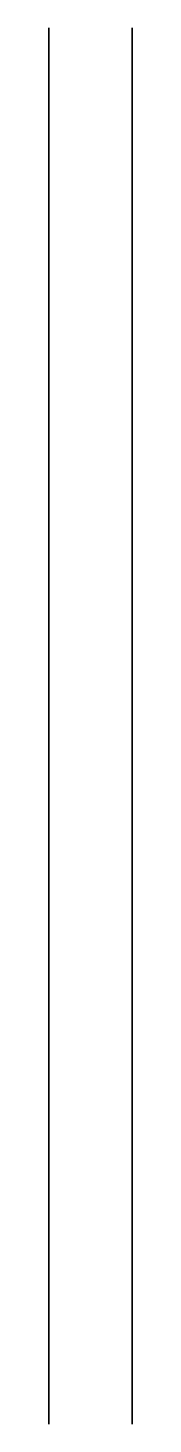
# Model space of a CAD drawing. Extents: x 0 to 6, y -25 to 75.
import ezdxf

# ---------------------------------------------------------------- set-up
doc = ezdxf.new("R2010")
doc.units = 0
doc.header["$MEASUREMENT"] = 0

msp = doc.modelspace()

# ---------------------------------------------------------------- linework, layer by layer
for p, q in [((0, 75.1, -40), (0, 75.1, 40)), ((6, 75.1, -40), (6, 75.1, 40)), ((0, 34.5, 59.54), (0, -15.6, 19.54)), ((0, -15.6, -19.54), (0, 34.5, -59.54)), ((6, -15.6, -19.54), (6, 34.5, -59.54)), ((6, 34.5, 59.54), (6, -15.6, 19.54))]:
    msp.add_line(p, q)
at = {"extrusion": (1, 0, 0)}
for centre in [(60.1, -10, 6), (60.1, 10, 6), (50.1, -40, 6), (50.1, 40, 6), (40.1, 10, 6), (40.1, -10, 6), (0, 0, 6)]:
    msp.add_circle(centre, 2.5, dxfattribs=at)
for centre, start, end in [((50.1, 40), 0, 128.604), ((50.1, -40), 231.396, 0), ((50.1, -40, 6), 231.396, 0), ((50.1, 40, 6), 0, 128.604), ((0, 0), 128.604, 231.396), ((0, 0, 6), 128.604, 231.396)]:
    msp.add_arc(centre, 25, start, end, dxfattribs=at)

doc.saveas('drawing.dxf')
